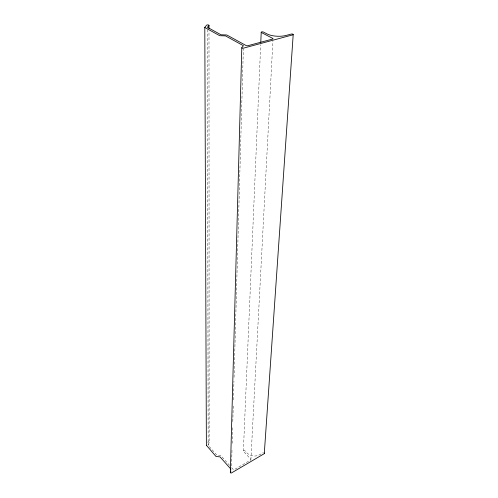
<?xml version="1.0" encoding="UTF-8"?>
<svg xmlns="http://www.w3.org/2000/svg" width="498" height="498" viewBox="0 0 498 498"><rect width="100%" height="100%" fill="white"/><g stroke="black" fill="none" stroke-linecap="round" stroke-linejoin="round"><path stroke-width="0.37" stroke-dasharray="2.49 1.87" d="M231.558 465.86L232 450.329M232.199 443.338L232.659 427.035M232.809 421.594L233.294 404.513M233.425 399.85L233.954 381.219M234.066 377.335L234.658 356.369M234.676 355.591L243.354 48.848M243.385 450.97L260.684 44.702M229.622 465.412L220.882 455.608L216.835 455.166L208.145 445.237L209.129 442.635L208.986 30.839M250.892 459.554L272.892 41.041M231.663 467.709L233.195 469.427A0.822 0.672 1.8 0 0 234.346 469.583L250.569 460.065A0.815 0.654 3.9 0 0 250.724 459.15L243.541 451.362A0.809 0.641 3 0 1 243.709 450.472A0.809 0.641 3 0 1 244.835 450.622L247.145 453.118A8.827 6.997 4.2 0 0 259.576 454.786L263 452.775A0.809 0.641 5.4 0 1 263.386 452.657M207.492 29.575L208.145 445.237M207.604 442.268A0.828 0.647 -1.3 0 1 209.129 442.635"/><path stroke-width="0.75" d="M230.344 472.478L241.798 47.746M260.784 42.367L261.213 32.27M264.295 453.404L293.204 34.567M230.935 469.16L220.023 456.884L215.97 456.442L206.409 445.287M230.916 471.008L230.387 472.266A0.828 0.679 1.4 0 0 230.499 472.888L231.371 473.007L263.996 453.827A0.809 0.641 5.4 0 0 264.239 453.074M208.986 25.404L207.523 27.122A0.915 0.342 0.8 0 0 207.647 27.421L220.77 34.648A0.934 0.355 1.1 0 0 221.498 34.81L226.329 34.96A0.934 0.355 1.3 0 1 227.057 35.121L246.13 45.548A1.27 0.498 1.8 0 0 247.911 45.692L272.543 39.081A1.251 0.479 2.4 0 0 272.742 38.414L261.469 32.563A1.233 0.467 2.2 0 1 261.687 31.916A1.233 0.467 2.2 0 1 263.411 32.053L267.021 33.926A13.44 5.042 2.5 0 0 286.076 35.445L291.187 34.076A1.233 0.467 2.9 0 1 292.924 34.213A1.233 0.467 2.9 0 1 292.762 34.86L243.398 48.163A0.965 0.38 1.7 0 1 242.047 48.057A1.282 0.504 1.7 0 1 241.86 47.59L243.441 45.741L225.756 36.03A0.934 0.355 1.2 0 0 225.028 35.868L220.184 35.719A0.934 0.355 1.1 0 1 219.456 35.557L204.958 27.539A0.915 0.342 0.8 0 1 204.84 27.241L206.67 25.105A1.251 0.467 0.8 0 1 208.108 24.925A1.251 0.467 0.8 0 1 208.986 25.404L208.986 28.511M204.796 27.34L206.377 445.43"/></g></svg>
